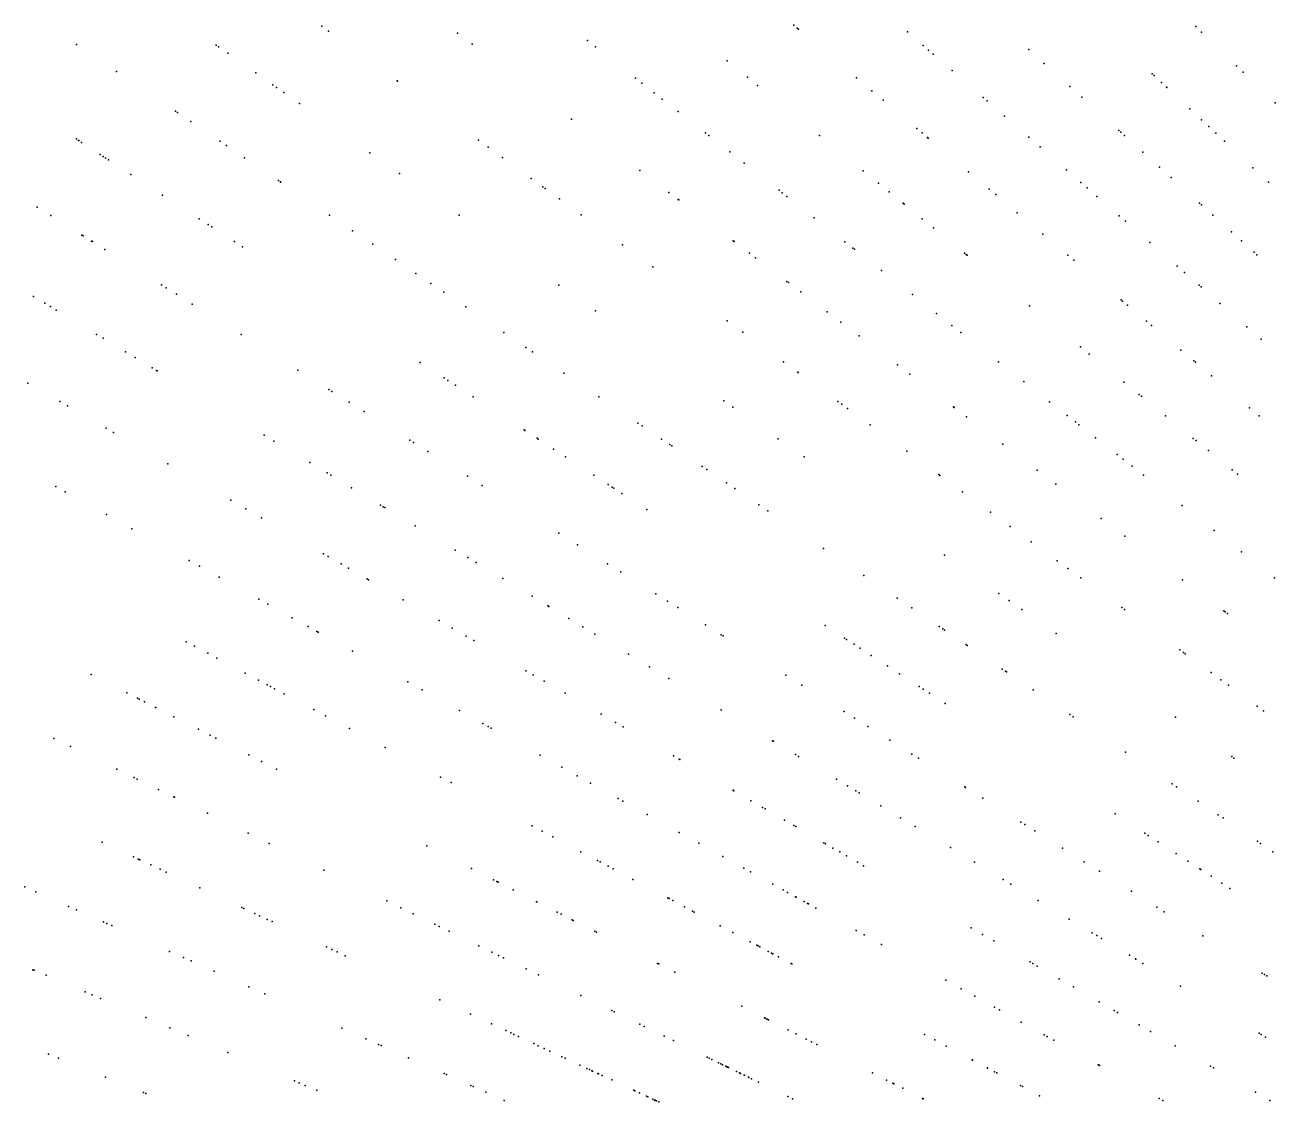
# Model space of a CAD drawing. Header units: metres. Extents: x -4327 to 4266, y -3886 to 3992.
# Drawn here: x -1642 to -1105, y 639 to 1101 of the extents above; entities that cross this region are included whole.
import ezdxf

# ---------------------------------------------------------------- set-up
doc = ezdxf.new("R2010")
doc.units = ezdxf.units.M

msp = doc.modelspace()

# ---------------------------------------------------------------- linework, layer by layer
for p in [(-1514.49, 1100.34, 2488.48), (-1311.91, 1100.83, 2525.61), (-1139.28, 1100.19, 2508.63), (-1511.55, 1098.2, 2466.8), (-1456.27, 1097.38, 2476.95), (-1310.39, 1099.54, 2519.71), (-1309.86, 1099.1, 2477.77), (-1263.06, 1097.96, -128.5), (-1136.81, 1097.8, 2473.2), (-1619.72, 1092.51, 2502.07), (-1559.82, 1092.2, -1362.17), (-1558.82, 1091.5, -1361.3), (-1449.91, 1092.59, -1297.96), (-1400.43, 1094.14, 2498.71), (-1397.03, 1091.48, 2498.4), (-1256.28, 1092.07, -114.12), (-1253.99, 1090.08, 2485.23), (-1210.98, 1090.38, 2469.28), (-1554.86, 1088.72, -1358.61), (-1340.43, 1085.46, 2528.78), (-1252.01, 1088.36, -82.86), (-1204.33, 1084.38, 2467.39), (-1602.57, 1080.94, 2520.61), (-1542.83, 1080.3, -1347.33), (-1243.85, 1081.26, 2494.46), (-1158.08, 1079.93, 2499.07), (-1157.23, 1079.14, 2506.31), (-1121.83, 1083.34, 2497.29), (-1119.02, 1080.62, 34.37), (-1535.47, 1075.15, -1340.13), (-1533.87, 1074.03, -1340.28), (-1482.18, 1076.87, 2520.2), (-1482.04, 1076.76, 2502.69), (-1379.75, 1077.98, 2487.57), (-1377.09, 1075.9, 2508.85), (-1331.71, 1078.4, 2477.34), (-1327.39, 1074.9, 2527.79), (-1284.92, 1078.18, 2502.93), (-1193.31, 1074.46, 2494.92), (-1154.1, 1076.22, 2481.5), (-1151.84, 1074.11, 2509.76), (-1151.77, 1074.05, 2506.58), (-1530.77, 1071.86, -1335.26), (-1371.74, 1071.72, 2516.62), (-1368.33, 1069.06, 2472.7), (-1278.3, 1072.62, 2478.32), (-1273.51, 1068.61, 2480.71), (-1230.55, 1069.7, 2488.4), (-1228.89, 1068.26, 2467.4), (-1188.28, 1069.93, 2511.42), (-1577.27, 1063.88, 2469.65), (-1576.48, 1063.35, 2510.64), (-1524.11, 1067.19, -1329.45), (-1361.54, 1063.75, 2524.3), (-1141.91, 1064.85, 2491.13), (-1105.31, 1067.39, 23.89), (-1570.62, 1059.4, 2524.11), (-1407.26, 1060.44, -1258.33), (-1221.38, 1061.73, 2475.73), (-1136.87, 1060.14, 2492.2), (-1133.75, 1057.24, 2497.5), (-1619.83, 1051.93, -182.25), (-1349.82, 1054.59, 2520.23), (-1348.32, 1053.42, 2523.34), (-1300.79, 1053.36, 2506.51), (-1258.99, 1056.42, 2502.29), (-1256.83, 1054.6, 2459.79), (-1254.43, 1052.6, 2469.67), (-1254.14, 1052.35, 2472.03), (-1210.93, 1052.65, 2501.97), (-1172.41, 1055.64, 2480.86), (-1171.47, 1054.79, 2515.07), (-1169.89, 1053.37, 2511.68), (-1130.76, 1054.45, 2500.03), (-1618.88, 1051.31, -193.84), (-1618.81, 1051.27, -189.58), (-1617.61, 1050.49, 2515.06), (-1558.09, 1050.95, 2484.17), (-1555.32, 1049.08, 2531.02), (-1447.2, 1051.45, 2489.14), (-1443.08, 1048.46, 2490.64), (-1339.31, 1046.38, 2471.5), (-1206.15, 1048.49, 2471.26), (-1162.08, 1046.34, 2482.86), (-1127.04, 1050.98, 2497.89), (-1609.56, 1045.26, 2519.57), (-1608.3, 1044.44, 2509.08), (-1607.25, 1043.76, 2521.66), (-1605.96, 1042.92, 2525.34), (-1547.6, 1043.87, 2512.71), (-1493.82, 1045.99, -1303.78), (-1436.96, 1044.01, 2451.72), (-1333.1, 1041.53, 2489.01), (-1596.45, 1036.75, 2513.23), (-1481.16, 1037.12, -1292.73), (-1377.93, 1038.35, -1227.14), (-1282.15, 1038.26, 2485.23), (-1236.84, 1037.84, 2487.73), (-1194.84, 1038.66, 2513.74), (-1154.86, 1039.84, 2512.79), (-1114.8, 1039.57, 2464.74), (-1533.08, 1034.07, 2523.47), (-1532.23, 1033.5, 2496.28), (-1532.18, 1033.47, 2476.38), (-1424.56, 1035, 2481.48), (-1419.62, 1031.42, 2495.89), (-1418.62, 1030.69, 2468.29), (-1275.52, 1032.9, 2495.96), (-1227.97, 1030.39, 2502.63), (-1188.63, 1033.26, 2518.91), (-1185.95, 1030.93, 2486), (-1149.91, 1035.38, 2498.98), (-1108.11, 1033.33, 2458.93), (-1582.78, 1027.87, 2491.71), (-1412.48, 1026.23, 2503.59), (-1365.56, 1029.02, 2533.49), (-1361.54, 1025.99, -1211.14), (-1361.22, 1025.75, -1210.85), (-1318.21, 1029.9, 2505.05), (-1316.82, 1028.81, 2508.33), (-1314.86, 1027.28, 2489.85), (-1270.97, 1029.21, 2475.27), (-1225.18, 1028.05, 2515.04), (-1181.72, 1027.26, 2504.28), (-1636.59, 1022.66, 2479.82), (-1264.93, 1024.32, 2504.87), (-1264.5, 1023.97, 2507.02), (-1215.93, 1020.29, 2511.15), (-1137.76, 1024.45, 2460.57), (-1136.88, 1023.65, 2491.87), (-1630.8, 1019.04, 2513.19), (-1567.11, 1017.69, 2481.07), (-1563.3, 1015.22, 2466.64), (-1561.68, 1014.17, 2483.74), (-1511.15, 1019.28, 2487.37), (-1455.56, 1019.19, -1271.11), (-1403.1, 1019.41, 2513.16), (-1303.12, 1018.11, 2458.9), (-1256.7, 1017.65, 2467.9), (-1172.22, 1018.99, 2496.23), (-1169.51, 1016.64, 2508.74), (-1132.05, 1019.3, 2487.35), (-1617.48, 1010.72, -192.58), (-1616.93, 1010.37, -149.53), (-1501.22, 1012.59, 2471.04), (-1251.89, 1013.76, 2473.14), (-1204.91, 1011.04, 2482.38), (-1124.01, 1012.06, 2503.3), (-1613.28, 1008.09, -176.37), (-1612.94, 1007.88, 2525.4), (-1607.61, 1004.54, 2477.45), (-1552, 1007.88, 2476.77), (-1548.48, 1005.6, 2471.16), (-1492.58, 1006.76, 2485.13), (-1385.41, 1006.56, 2475.7), (-1337.9, 1008.18, -1188.05), (-1337.51, 1007.89, -1187.02), (-1289.97, 1007.84, 2468.84), (-1286.46, 1005.09, 2470.89), (-1285.83, 1004.6, 2472.61), (-1158.97, 1007.48, 2489.16), (-1119.75, 1008.23, 2457.32), (-1482.85, 1000.2, 2468.93), (-1330.93, 1002.92, -1180.49), (-1328.31, 1000.96, 2505.44), (-1238.54, 1002.95, 2482.16), (-1237.89, 1002.43, 2510.87), (-1237.39, 1002.02, 2482.82), (-1194.18, 1002.04, 2481.17), (-1191.6, 999.87, 2493.9), (-1114.3, 1003.32, 2475.56), (-1113.14, 1002.28, 2497.51), (-1474.08, 994.28, 2457.15), (-1372.34, 997.06, 2484.07), (-1372.34, 997.06, 2484.07), (-1274.25, 995.56, 2521.54), (-1147.36, 997.38, 2467.23), (-1144.13, 994.58, 2484.51), (-1583.33, 989.38, 2467.82), (-1581.23, 988.06, 2529.89), (-1467.69, 989.97, 2503.54), (-1412.67, 989.16, -1226.56), (-1314.82, 990.78, -1164.86), (-1314.16, 990.29, -1164.28), (-1314.16, 990.29, -1164.28), (-1137.91, 989.17, 2474.02), (-1137.06, 988.43, 2496.63), (-1638.18, 984.32, 2503.36), (-1576.8, 985.29, 2534.35), (-1462.08, 986.18, 2468.18), (-1308.87, 986.31, -1158.92), (-1260.95, 985.16, 2498.21), (-1171.35, 982.88, 2466.47), (-1170.74, 982.37, 2507.75), (-1633.36, 981.42, 2510.16), (-1630.97, 979.99, 2461.59), (-1628.44, 978.47, 2528.28), (-1570.07, 981.09, 2492.04), (-1452.67, 979.84, 2521.43), (-1396.92, 978.13, -1212.19), (-1297.48, 977.72, 2482.38), (-1250.57, 977.06, 2498.6), (-1210.7, 980.41, 2488.6), (-1168.61, 980.58, 2521.72), (-1128.99, 981.41, 2500.43), (-1340.52, 973.94, 2460.9), (-1291.69, 973.36, -1141.72), (-1243.96, 971.89, 2509.53), (-1160.51, 973.78, 2452.59), (-1158.31, 971.94, 2493.34), (-1117.36, 971.3, 2508.72), (-1117.35, 971.3, 2480.81), (-1611.16, 968.08, -242.77), (-1608.38, 966.41, 2488.64), (-1549.12, 968, 2509.9), (-1436.35, 968.83, 2493.1), (-1333.7, 968.99, 2498.07), (-1283.86, 967.46, -1134.8), (-1240.2, 968.95, 2483.86), (-1111.26, 966, 2488.81), (-1598.71, 960.6, 2479.29), (-1426.93, 962.47, 2514.61), (-1424.06, 960.54, 2527.26), (-1188.83, 962.7, 2525.59), (-1145.71, 961.36, 2496.83), (-1594.58, 958.12, 2481.34), (-1472.18, 956.05, 2525.95), (-1316.33, 956.37, 2515.98), (-1223.94, 956.25, 2496.23), (-1185.03, 959.62, 2462.63), (-1140.19, 956.73, 2466.45), (-1139.5, 956.15, 2508.06), (-1587.24, 953.71, 2535.57), (-1585.42, 952.62, 2535.57), (-1585.15, 952.45, 2492.05), (-1524.75, 952.77, 2476.08), (-1410.63, 951.48, 2491.71), (-1310.19, 951.91, 2501.24), (-1309.94, 951.73, 2479.97), (-1267.38, 955.04, -1118.94), (-1261.99, 950.98, -1112.89), (-1132.57, 950.34, 2471.25), (-1640.64, 947.22, 2512.59), (-1511.46, 944.46, 2497.22), (-1461.97, 949.42, 2531.94), (-1460.36, 948.37, 2514.43), (-1457.1, 946.25, 2514.69), (-1213.19, 947.85, 2504.67), (-1170.23, 947.63, 2507.63), (-1626.92, 939.3, 2502.92), (-1510.12, 943.63, 2474.97), (-1502.73, 939.01, 2471.38), (-1449.52, 941.33, 2522.12), (-1449.48, 941.31, 2519.12), (-1395.57, 941.32, 2500.1), (-1341.9, 939.61, -1159.08), (-1292.91, 939.36, 2516.12), (-1202.04, 939.14, 2515.35), (-1163.68, 942.33, 2505.97), (-1162.68, 941.52, 2513.14), (-1623.57, 937.37, 2514.87), (-1496.27, 934.97, 2515.4), (-1338.07, 936.93, -1154.43), (-1291.29, 938.18, 2491.9), (-1288.78, 936.35, 2490.03), (-1243.38, 936.96, -1096.48), (-1242.97, 936.65, -1095.48), (-1116.2, 936.6, 2484.49), (-1378.83, 930.03, 2496.47), (-1377.01, 928.8, 2463.94), (-1279.13, 929.34, 2525.68), (-1237.75, 932.71, -1090.88), (-1194.47, 933.22, 2459.99), (-1191.01, 930.52, 2498.41), (-1189.47, 929.32, 2501.34), (-1152.31, 933.12, 2521.91), (-1112.06, 933.13, 2512.81), (-1607.03, 927.82, 2480.77), (-1603.9, 926.01, 2484.4), (-1539.24, 924.87, 2487.26), (-1427.61, 927.1, 2501.52), (-1427.29, 926.89, 2503.89), (-1422.07, 923.5, 2515.35), (-1421.55, 923.16, 2487.99), (-1368.67, 923.18, 2516.56), (-1318.51, 923.23, -1136.24), (-1182.37, 923.77, 2471.14), (-1140.4, 923.47, 2477.25), (-1535, 922.32, 2488.98), (-1476.61, 922.69, 2502.62), (-1475.07, 921.73, 2465.44), (-1468.94, 917.89, 2539.52), (-1414.95, 918.88, 2493.93), (-1365.13, 920.79, 2501.12), (-1364.27, 920.21, 2473.03), (-1263.41, 917.92, 2488.59), (-1222.17, 920.97, -1069.06), (-1139.2, 922.5, 2505.72), (-1133.89, 918.21, 2481.61), (-1580.57, 912.54, 2479.16), (-1519.65, 913.1, 2504.21), (-1409.91, 915.61, 2496.78), (-1307.47, 915.5, -1126.73), (-1173.05, 916.49, 2475.95), (-1170.51, 914.5, 2482.84), (-1512.2, 908.62, 2477.58), (-1510.54, 907.63, 2477.72), (-1451.92, 907.26, 2489.63), (-1397.69, 907.67, 2480.97), (-1351.19, 911.39, 2511.21), (-1349.26, 910.09, 2469.12), (-1249.67, 907.94, 2497.69), (-1249.16, 907.57, 2502.78), (-1207.33, 909.79, 2530), (-1166.64, 911.48, 2486.93), (-1161.7, 907.62, 2545.41), (-1123.65, 909.91, 2490.18), (-1121.36, 908.06, 2494.49), (-1628.62, 902.76, 2483.74), (-1501.67, 902.29, 2535.66), (-1445.59, 903.3, 2487.48), (-1391.61, 903.72, 2470.18), (-1389.86, 902.58, 2467.07), (-1389.06, 902.07, 2489.05), (-1340.81, 904.39, 2494.9), (-1337.17, 901.93, 2476.28), (-1199.38, 903.8, -1047.91), (-1624.69, 900.58, 2474.93), (-1553.51, 896.92, 2522.14), (-1385.69, 899.88, 2471.3), (-1239.43, 900.5, 2468.19), (-1606.93, 890.74, 2504.32), (-1547.09, 893.22, 2505.93), (-1489.24, 894.83, 2514.69), (-1488.1, 894.14, 2518.64), (-1487.45, 893.75, 2476.85), (-1374.96, 892.91, 2469.61), (-1326.92, 895.02, 2501.82), (-1323.06, 892.42, 2506.57), (-1227.43, 891.78, 2477.33), (-1145.12, 894.66, 2509.06), (-1540.33, 889.31, 2500.74), (-1474.4, 885.91, 2527.77), (-1219.02, 885.67, 2466.4), (-1179.93, 889.14, 2500.37), (-1595.98, 884.66, 2481.57), (-1412.73, 882.77, 2491.67), (-1169.8, 881.51, -1021.47), (-1131.48, 884.01, 2507.49), (-1457.16, 875.55, 2498.21), (-1404.78, 877.81, 2537.11), (-1299.1, 876.26, 2494.09), (-1209.99, 879.11, 2506.14), (-1119.65, 874.77, 2487.56), (-1571.39, 871.04, 2517.37), (-1513.73, 873.95, 2483.28), (-1511.69, 872.77, 2482.8), (-1506.19, 869.6, 2523.17), (-1451.85, 872.36, 2497.89), (-1448.2, 870.16, 2497.45), (-1391.79, 869.69, 2498.74), (-1247.18, 873.29, -1063.61), (-1198.79, 870.97, 2539.27), (-1566.97, 868.59, 2470.18), (-1558.46, 863.87, 2462.41), (-1503.05, 867.79, 2471.47), (-1386.11, 866.14, 2473.81), (-1281.82, 864.6, 2506.19), (-1194.27, 867.69, 2517.06), (-1495.05, 863.17, 2516.23), (-1494.47, 862.83, 2530.02), (-1436.77, 863.3, 2513.03), (-1188.68, 863.63, 2486.6), (-1145.02, 862.84, -1000.41), (-1105.46, 863.68, 2477.96), (-1541.46, 854.45, 2509.73), (-1479.57, 854.23, 2531.41), (-1424.17, 855.73, 2470.52), (-1371.05, 856.73, 2511.95), (-1366.13, 853.65, 2496.95), (-1267.46, 854.91, 2466.05), (-1223.81, 856.92, -1042.47), (-1219.44, 853.86, -1038.75), (-1537.63, 852.32, 2500.59), (-1417.44, 851.68, 2473.38), (-1416.97, 851.4, 2472.55), (-1361.64, 850.84, 2476.86), (-1261.25, 850.72, 2505.55), (-1213.97, 850.03, -1033.48), (-1171.11, 850.86, 2508.84), (-1169.96, 850.03, 2496.95), (-1127.34, 849.51, -984.96), (-1126.68, 849.02, -984.39), (-1125.7, 848.28, -983.53), (-1527.13, 846.5, 2472.04), (-1520.3, 842.72, 2524.73), (-1464.16, 845.34, 2502.1), (-1408.37, 846.23, 2528.56), (-1402.36, 842.62, 2529.83), (-1349.73, 843.41, 2527.07), (-1298.43, 843.21, 2524.88), (-1249.5, 842.8, 2476.12), (-1516.62, 840.68, 2512.75), (-1515.99, 840.32, 2502.92), (-1458.47, 842.05, 2492.37), (-1452.57, 838.64, 2496.95), (-1397.21, 839.53, 2478.83), (-1343.05, 839.23, 2532.9), (-1342.23, 838.72, 2488.88), (-1290.09, 837.79, 2502.54), (-1289.21, 837.22, 2500.83), (-1247.9, 841.72, 2503.59), (-1247.19, 841.24, 2542.82), (-1199.18, 839.68, -1020.9), (-1572.73, 836.24, 2504.41), (-1569.11, 834.31, 2507.32), (-1501.26, 832.16, 2496.02), (-1449.27, 836.73, 2523.85), (-1286.02, 835.15, 2525.42), (-1283.32, 833.4, 2507.77), (-1237.88, 834.96, 2508.2), (-1237.43, 834.65, 2488.72), (-1146.1, 832.69, 2499.16), (-1563.39, 831.27, 2509.76), (-1559.5, 829.2, 2518.06), (-1382.86, 830.91, 2527.8), (-1278.62, 830.35, 2510.89), (-1144.56, 831.57, 2470.61), (-1143.9, 831.09, 2484.88), (-1613.5, 822.12, 2493.88), (-1547.42, 822.78, 2516.03), (-1426.87, 823.8, 2470.19), (-1423.7, 821.97, 2470.53), (-1373.81, 825.47, 2502.21), (-1315.25, 821.86, 2495.59), (-1271.64, 825.81, 2509.5), (-1266.54, 822.5, 2514.91), (-1222.38, 824.51, 2520.39), (-1221.02, 823.59, 2517.59), (-1220.62, 823.32, 2482.47), (-1132.74, 822.99, 2508.16), (-1541.6, 819.68, 2530.04), (-1537.93, 817.73, 2477.48), (-1536.55, 817, 2481.02), (-1534.82, 816.08, 2510.12), (-1477.61, 819.05, 2491.47), (-1471.35, 815.58, 2489.68), (-1418.97, 819.24, 2468.15), (-1365.47, 820.46, 2493), (-1308.47, 817.62, 2497.9), (-1258.07, 817, 2476.63), (-1256.4, 815.92, 2476.37), (-1209.17, 815.6, 2490.03), (-1128.54, 819.93, 2508.48), (-1125.28, 817.57, 2482.09), (-1598.22, 814.34, 2507.47), (-1593.56, 811.96, 2500.15), (-1592.84, 811.59, 2516.39), (-1590.53, 810.42, 2498.28), (-1530.69, 813.88, 2497.54), (-1410.05, 814.09, 2490.8), (-1253.65, 814.13, 2480.11), (-1585.82, 808.02, 2485.15), (-1585.69, 807.95, 2519.62), (-1517.95, 807.11, 2494.14), (-1455.42, 806.75, 2506.69), (-1394.55, 805.14, 2514), (-1343, 806.96, 2487.72), (-1290.28, 806.26, 2521.24), (-1246.94, 809.77, 2485.2), (-1193.35, 804.93, 2494.76), (-1113, 808.64, 2493.11), (-1110.21, 806.61, 2493.3), (-1578.04, 804.05, 2510.38), (-1512.85, 804.4, 2494.48), (-1445.36, 801.18, 2474.7), (-1443.08, 799.91, 2509.12), (-1388.37, 801.58, 2499.86), (-1385.06, 799.66, 2502.91), (-1285.79, 803.45, 2472.67), (-1280.07, 799.88, 2476.79), (-1191.92, 803.96, 2494.9), (-1148.02, 803.85, -978.48), (-1629.52, 794.77, 2491.1), (-1567.42, 798.64, 2484.83), (-1562.38, 796.07, 2485.45), (-1559.94, 794.83, 2481.57), (-1502.6, 798.95, 2500.9), (-1441.76, 799.18, 2471.44), (-1622.4, 791.3, 2500.23), (-1622.4, 791.3, 2500.23), (-1487.3, 790.81, 2490), (-1320.94, 793.7, 2476.7), (-1320.62, 793.51, 2509.55), (-1270.65, 793.99, 2545.23), (-1169.55, 788.87, 2495.04), (-1169.54, 788.86, 2476.08), (-1545.84, 787.65, 2473.44), (-1540.4, 784.87, 2493.55), (-1420.79, 787.56, 2479.2), (-1363.55, 787.24, 2487.89), (-1361.1, 785.83, 2486.42), (-1360.85, 785.69, 2488.97), (-1311.17, 787.83, 2500.77), (-1309.78, 787, 2501.17), (-1261.13, 788.04, 2516.73), (-1258.3, 786.28, 2489.35), (-1123.84, 786.92, -957.87), (-1122.95, 786.3, -957.67), (-1602.42, 781.55, 2480.82), (-1533.93, 781.58, 2483.08), (-1463.52, 778.17, 2470.46), (-1411.43, 782.37, 2483.49), (-1404.85, 778.72, 2507.68), (-1595.07, 777.97, 2469.45), (-1593.68, 777.29, 2484.4), (-1584.59, 772.86, 2475.95), (-1459, 775.77, 2474.49), (-1399.13, 775.55, 2521.64), (-1293.48, 777.2, 2512.98), (-1288.76, 774.36, 2479.23), (-1238.5, 773.9, 2512.08), (-1238.2, 773.71, 2517.78), (-1149.41, 775.29, 2506.05), (-1147.53, 774.02, 2482.72), (-1578.04, 769.66, 2514.74), (-1577.71, 769.5, 2517.13), (-1387.19, 768.93, 2512.22), (-1385.26, 767.86, 2502.68), (-1337.96, 772.47, 2476.93), (-1337.64, 772.29, 2473.33), (-1330.24, 768.02, 2468.64), (-1285.28, 772.27, 2481.68), (-1283.84, 771.41, 2485.03), (-1230.77, 769.07, 2487.02), (-1138.22, 767.74, 2517.17), (-1563.6, 762.62, 2526.79), (-1374.81, 762.07, 2514.03), (-1325.29, 765.15, 2514.14), (-1324.22, 764.54, 2509.03), (-1274.46, 765.77, 2544.72), (-1173.85, 762.31, 2543.01), (-1129.66, 761.96, 2491.76), (-1424.18, 757.25, 2518.21), (-1315.88, 759.73, 2505.52), (-1311.88, 757.41, -182.22), (-1310.98, 756.9, 2533.44), (-1266.01, 760.7, 2493.38), (-1259.77, 756.95, 2518.54), (-1214.42, 758.85, 2500.76), (-1212.63, 757.74, 2506.58), (-1127.63, 760.59, 2519.84), (-1546.1, 754.08, 2513.16), (-1419.94, 755, 2519.79), (-1415.29, 752.52, 2526.7), (-1361, 754.42, 2500.9), (-1208.43, 755.11, 2469.64), (-1161.25, 754.13, 2512.47), (-1161.13, 754.04, 2541.63), (-1159.73, 753.14, 2509.19), (-1608.74, 750.17, 2513.09), (-1537.01, 749.65, 2501.31), (-1469.37, 748.68, 2522.82), (-1403.23, 746.11, 2517.3), (-1352.64, 749.78, 2506.82), (-1299.04, 750, -162.21), (-1298.24, 749.54, -163.76), (-1295.04, 747.69, -202.27), (-1292.14, 746.02, 2478.57), (-1244.66, 747.87, 2519.81), (-1196.52, 747.67, 2524.2), (-1155.44, 750.35, 2512.86), (-1112.77, 750.58, 2516.12), (-1111.49, 749.71, 2490.28), (-1106.18, 746.13, 2504.49), (-1595.28, 743.89, 2515.28), (-1593.24, 742.94, 2529.65), (-1592.81, 742.74, 2511.39), (-1592.59, 742.64, 2528.62), (-1396.11, 742.32, 2519.72), (-1395.03, 741.75, 2496.55), (-1342.38, 744.09, 2512.27), (-1289.18, 744.31, 2482.08), (-1284.55, 741.64, 2482.36), (-1234.28, 741.63, 2498.8), (-1187.18, 741.83, 2482.21), (-1147.69, 745.32, 2518.76), (-1142.78, 742.13, 2507.99), (-1587.89, 740.45, 2518.22), (-1583.88, 738.57, 2511.86), (-1581.27, 737.36, 2522.37), (-1513.65, 738.26, 2492.37), (-1450.14, 738.89, 2528.77), (-1391.53, 739.89, 2511.46), (-1389.39, 738.75, 2498.51), (-1333.27, 739.04, 2501.35), (-1330.46, 737.49, 2477.81), (-1281.88, 740.09, 2514.42), (-1180.59, 737.71, 2506.62), (-1137.62, 738.78, 2493.41), (-1137.12, 738.45, 2492.32), (-1132.76, 735.62, 2495.71), (-1641.87, 731.01, 2495.1), (-1566.86, 730.64, 2508.14), (-1566.85, 730.64, 2493.55), (-1440.78, 734.11, 2503.42), (-1439.33, 733.38, 2497.92), (-1438.74, 733.07, 2520.95), (-1432.37, 729.83, 2509.79), (-1380.92, 734.25, 2507.47), (-1320.85, 732.16, -176.66), (-1221.95, 734.22, 2505.31), (-1218.64, 732.23, 2508.07), (-1128.19, 732.65, 2498.65), (-1124.66, 730.36, 2494.1), (-1637.19, 728.92, 2505.24), (-1486.56, 725.04, 2476.78), (-1422.24, 724.67, 2516.15), (-1422.12, 724.61, 2515.94), (-1365.97, 726.3, 2480.32), (-1365.38, 725.98, 2500.46), (-1363.83, 725.16, 2500.66), (-1316.44, 729.71, -170.24), (-1314.56, 728.67, 2490.64), (-1311.1, 726.75, 2508.76), (-1310.83, 726.61, -164.55), (-1307.47, 724.74, -196.39), (-1206.91, 725.18, 2477.61), (-1166.87, 729.14, 2496.71), (-1623.15, 722.67, 2489.49), (-1619.79, 721.18, 2487.2), (-1548.79, 722.21, 2505.44), (-1547.87, 721.78, 2486.44), (-1543.16, 719.59, 2487.58), (-1480.5, 722.09, 2519.89), (-1475.2, 719.5, 2501.93), (-1413.47, 720.2, 2491.6), (-1411.78, 719.34, 2491.62), (-1358.79, 722.48, 2509.75), (-1355.39, 720.67, 2512.69), (-1354.58, 720.24, 2468.62), (-1305.92, 723.88, 2517.52), (-1305.57, 723.69, -206.88), (-1302.42, 721.94, 2470.69), (-1156.03, 722.37, 2486.33), (-1152.83, 720.37, 2515.14), (-1608.17, 716.01, 2524.31), (-1606.75, 715.37, 2487.21), (-1604.61, 714.42, 2509.95), (-1541.16, 718.65, 2487.27), (-1537.85, 717.11, 2490.67), (-1535.77, 716.14, 2493.14), (-1466, 715.01, 2504.15), (-1464.03, 714.05, 2506.76), (-1406.93, 716.87, 2495.07), (-1406.55, 716.67, 2497.41), (-1343.4, 714.3, 2475.27), (-1193.61, 717.19, 2488.08), (-1459.81, 712, -71.36), (-1397.33, 711.98, 2502.15), (-1396.59, 711.6, 2503.85), (-1338.01, 711.43, 2480.48), (-1285.03, 712.3, 2492.72), (-1281.7, 710.46, 2536.62), (-1235.74, 713.46, 2510.87), (-1230.83, 710.62, 2494.54), (-1183.76, 711.28, 2505.9), (-1181.83, 710.12, 2508.28), (-1179.79, 708.89, 2510.44), (-1136.22, 709.99, 2504.95), (-1579.79, 703.37, 2520.56), (-1512.44, 705.26, 2475.55), (-1510.16, 704.2, 2471.82), (-1507.81, 703.1, -72.18), (-1447.03, 705.76, 2483.57), (-1441.54, 703.09, 2486.03), (-1330.61, 707.5, 2485), (-1327.75, 705.98, -155.15), (-1327.17, 705.67, -151.77), (-1326.48, 705.3, -161.63), (-1322.85, 703.37, 2488.85), (-1274.22, 706.31, 2487.23), (-1226, 707.83, 2497.42), (-1573.77, 700.69, 2525.68), (-1570.57, 699.26, 2511.72), (-1504.39, 701.51, 2473.99), (-1438.62, 701.66, 2486.94), (-1436.42, 700.59, 2489.1), (-1370.34, 698.22, 2486.85), (-1369.81, 697.95, 2467.8), (-1321.4, 702.6, -172.58), (-1320.9, 702.33, -177.48), (-1318.37, 700.99, -158.17), (-1313, 698.13, -163.27), (-1312.73, 697.99, -159.13), (-1210.42, 698.84, 2487.76), (-1209.25, 698.16, 2488.53), (-1167.83, 701.7, 2504.39), (-1165.18, 700.11, 2518.3), (-1164.98, 699.99, 2504.78), (-1162.02, 698.21, 2504.94), (-1638.49, 695.5, 2499.77), (-1638, 695.29, 2478.95), (-1632.83, 693.1, 2528.91), (-1560.67, 694.86, 2490.05), (-1426.7, 695.85, 2526.48), (-1421.44, 693.28, 2526.31), (-1362.96, 694.46, 2473.45), (-1207.33, 697.05, 2487.76), (-1110.75, 694.07, 2501.05), (-1109.75, 693.45, 2485.57), (-1108.88, 692.9, 2513.48), (-1545.75, 688.21, 2501.18), (-1246.64, 691.02, 2473.45), (-1240.01, 687.35, 2488.46), (-1197.97, 691.65, 2532.88), (-1191.79, 688.08, 2516.55), (-1145.86, 688.5, 2512.5), (-1616.09, 685.99, 2488.52), (-1613.01, 684.68, 2498.21), (-1609.45, 683.17, 2518.9), (-1538.88, 685.15, 2504.75), (-1463.77, 682.57, -322.64), (-1403.35, 684.46, 2518.53), (-1234.21, 684.14, 2511.74), (-1180.84, 681.76, 2512.91), (-1450.67, 676.46, 2523.11), (-1390.03, 677.96, 2506.82), (-1389.04, 677.48, -79.73), (-1334.2, 679.81, 2537.35), (-1225.72, 679.43, 2500.85), (-1223.62, 678.26, 2487), (-1174.39, 678.03, 2508.98), (-1172.94, 677.19, 2528.9), (-1590.04, 674.93, 2520.68), (-1441.61, 672.23, 2525.59), (-1377.95, 672.07, 2515.65), (-1376.14, 671.19, 2503.11), (-1324.46, 674.85, -164.03), (-1324.18, 674.7, -162.35), (-1323.39, 674.3, -174.56), (-1323.25, 674.23, -167.16), (-1322.78, 673.99, -176.12), (-1214.23, 673.06, 2506.16), (-1163.59, 671.8, 2505.47), (-1579.66, 670.53, 2483.83), (-1571.86, 667.21, 2512.37), (-1505.92, 670.48, 2471.44), (-1495.6, 665.88, 2469.05), (-1435.5, 669.38, 2520.97), (-1433.39, 668.4, 2529.51), (-1432, 667.75, 2523.98), (-1430, 666.82, -315.19), (-1367.49, 666.97, -132.69), (-1314.34, 669.69, -177.45), (-1310.87, 667.92, 2530.67), (-1306.51, 665.7, 2528.6), (-1255.79, 667.72, 2518.67), (-1251.38, 665.37, 2490.75), (-1204.38, 667.6, 2508.38), (-1203.14, 666.91, 2512.29), (-1158.68, 668.96, 2488.37), (-1112.12, 668.23, 2474.21), (-1111.19, 667.67, 2515.34), (-1109.43, 666.61, 2514.72), (-1554.86, 660, 2514.59), (-1490.17, 663.47, 2510.33), (-1488.93, 662.92, 2505.24), (-1423.49, 663.78, -312.87), (-1421.57, 662.89, 2502.57), (-1418.97, 661.68, -310.99), (-1416.54, 660.54, 2511.94), (-1363.57, 665.06, 2489.39), (-1304.25, 664.55, 2514.74), (-1302.04, 663.42, 2529.48), (-1246.47, 662.76, 2496.78), (-1200.29, 665.33, 2486.98), (-1148.15, 662.89, 2511.56), (-1631.79, 659.28, 2523.69), (-1627.53, 657.56, 2482.32), (-1477.31, 657.74, 2512.58), (-1411.4, 658.15, -311.98), (-1410.06, 657.52, 2509.61), (-1349.04, 657.97, -107.01), (-1348.21, 657.57, -116), (-1347.09, 657.02, 2533.35), (-1344.19, 655.61, -248.17), (-1343.17, 655.11, -113.92), (-1342.44, 654.75, -111.4), (-1235.31, 656.83, 2515.91), (-1235.11, 656.72, 2499.43), (-1181.17, 654.73, 2521.63), (-1607.3, 649.39, 2538.58), (-1461.98, 650.91, 2489.49), (-1460.99, 650.47, 2490.78), (-1403.72, 654.57, 2507.47), (-1400.65, 653.13, 2508.09), (-1399.58, 652.63, 2506.18), (-1398.51, 652.13, 2504.26), (-1398.24, 652.01, -77.9), (-1396.04, 650.98, 2512.1), (-1395.67, 650.81, 2505.3), (-1394.17, 650.11, -301.19), (-1341, 654.05, -183.61), (-1340.59, 653.85, -115.34), (-1340.33, 653.72, -179.39), (-1340.07, 653.6, -122.66), (-1339.92, 653.52, -185.11), (-1336.46, 651.83, 2473.17), (-1335.15, 651.2, 2520.29), (-1334.75, 651, -121.36), (-1333.15, 650.22, -180.89), (-1333.07, 650.18, -122.83), (-1331.38, 649.36, -146.3), (-1331.13, 649.24, -141.38), (-1278.04, 651.19, 2504.88), (-1228.77, 653.35, 2480.24), (-1228.72, 653.32, 2518.62), (-1225.72, 651.73, 2483.61), (-1224.71, 651.19, 2491.12), (-1180.74, 654.5, 2497.76), (-1180.63, 654.43, 2491.01), (-1132.95, 654.11, 2475.03), (-1131.68, 653.38, 2462.51), (-1526.16, 647.82, 2471.09), (-1524.17, 646.97, 2500.16), (-1521.57, 645.87, 2487.04), (-1450.46, 645.79, 2536.27), (-1449.55, 645.38, 2498.18), (-1390.03, 648.18, 2483.01), (-1329.98, 648.67, 2523.09), (-1327.05, 647.25, 2523.84), (-1272.06, 648.15, 2493.17), (-1269.4, 646.79, 2510.12), (-1268.91, 646.54, 2474.45), (-1265.12, 644.61, 2495.31), (-1214.6, 645.81, 2512.29), (-1213.66, 645.32, 2487.76), (-1590.95, 642.79, 2495.19), (-1590, 642.4, 2534.93), (-1516.64, 643.78, 2514.53), (-1444.12, 642.97, 2519.08), (-1436.17, 639.42, -238.02), (-1380.59, 643.78, -76.92), (-1380.17, 643.58, -76.06), (-1380.13, 643.57, -76.89), (-1378.09, 642.61, -81.77), (-1375.11, 641.22, 2480.51), (-1374.52, 640.95, -296.09), (-1372.41, 639.97, -86.4), (-1371.59, 639.58, -84.69), (-1371.51, 639.55, 2492.3), (-1371.24, 639.42, -87.16), (-1370.84, 639.23, 2481.92), (-1369.78, 638.74, 2480), (-1314.39, 641.07, -190.5), (-1312.45, 640.12, -206.44), (-1256.62, 640.28, 2500.72), (-1256.29, 640.11, 2500.06), (-1206.39, 641.45, 2488.87), (-1155.07, 640.27, 2518.49), (-1153.52, 639.41, 2498.52), (-1113.73, 643.01, 2475.37), (-1107.55, 639.45, 2508.28)]:
    msp.add_point(p)

doc.saveas('drawing.dxf')
